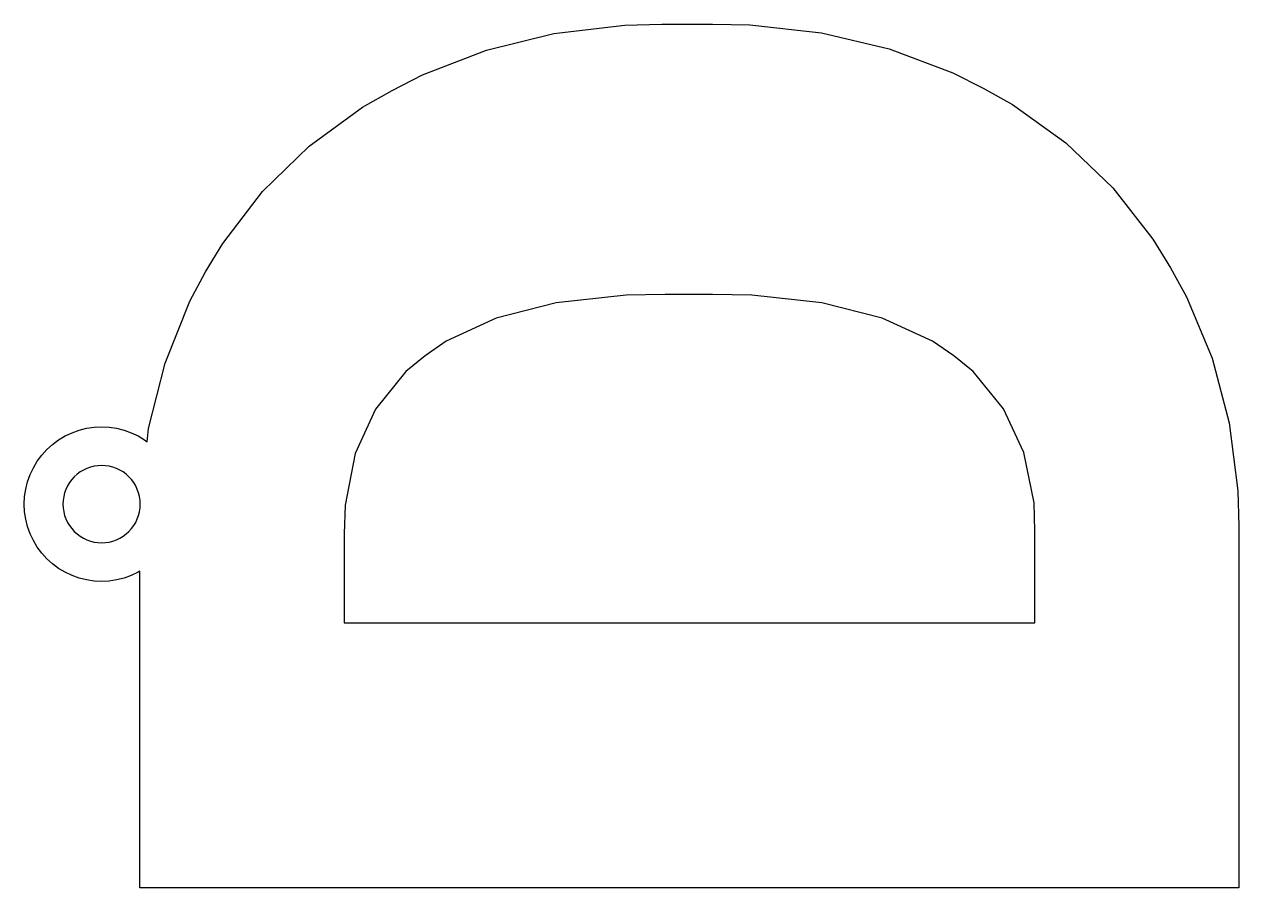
# Model space of a CAD drawing. Header units: millimetres. Extents: x -13.6 to 80.6, y 13.6 to 80.6.
import ezdxf

# ---------------------------------------------------------------- set-up
doc = ezdxf.new("R2010")
doc.units = ezdxf.units.MM

msp = doc.modelspace()

# ---------------------------------------------------------------- linework, layer by layer
at = {"color": 0}
for points in [[(-3.968, 49.264), (-2.687, 54.347), (-0.768, 59.147), (0.458, 61.428), (1.785, 63.641), (4.878, 67.657), (8.499, 71.18), (12.646, 74.209), (14.938, 75.518), (17.298, 76.733), (22.252, 78.642), (27.487, 79.925), (33.003, 80.581), (35.878, 80.648), (39.808, 80.648), (42.712, 80.597), (48.266, 79.978), (53.518, 78.74), (58.468, 76.884), (60.818, 75.698), (63.097, 74.415), (67.234, 71.433), (70.866, 67.947), (73.994, 63.956), (75.348, 61.748), (76.603, 59.477), (78.575, 54.718), (79.901, 49.7), (80.579, 44.424), (80.648, 41.678), (80.648, 13.618), (-4.662, 13.618), (-4.662, 38.182), (-4.79, 38.105), (-5.322, 37.853), (-5.876, 37.655), (-6.448, 37.512), (-7.03, 37.426), (-7.618, 37.397), (-8.206, 37.426), (-8.789, 37.512), (-9.36, 37.655), (-9.914, 37.853), (-10.446, 38.105), (-10.951, 38.408), (-11.424, 38.759), (-11.861, 39.154), (-12.256, 39.59), (-12.607, 40.063), (-12.91, 40.568), (-13.161, 41.101), (-13.36, 41.655), (-13.503, 42.226), (-13.589, 42.809), (-13.618, 43.397), (-13.589, 43.985), (-13.503, 44.567), (-13.36, 45.138), (-13.161, 45.693), (-12.91, 46.225), (-12.607, 46.73), (-12.256, 47.203), (-11.861, 47.639), (-11.424, 48.035), (-10.951, 48.385), (-10.446, 48.688), (-9.914, 48.94), (-9.36, 49.138), (-8.789, 49.281), (-8.206, 49.368), (-7.618, 49.397), (-7.03, 49.368), (-6.448, 49.281), (-5.876, 49.138), (-5.322, 48.94), (-4.79, 48.688), (-4.285, 48.385), (-4.09, 48.241), (-3.968, 49.264)], [(11.218, 34.178), (64.828, 34.178), (64.828, 41.328), (64.762, 43.498), (63.975, 47.409), (62.4, 50.807), (60.037, 53.69), (58.528, 54.918), (56.889, 56.057), (52.974, 57.839), (48.294, 59.026), (42.849, 59.619), (39.808, 59.668), (36.118, 59.668), (33.092, 59.619), (27.673, 59.026), (23.015, 57.839), (19.119, 56.057), (17.488, 54.918), (15.986, 53.688), (13.635, 50.774), (12.067, 47.319), (11.283, 43.322), (11.218, 41.098), (11.218, 34.178)], [(-8.203, 46.339), (-8.489, 46.267), (-8.766, 46.168), (-9.032, 46.042), (-9.285, 45.891), (-9.521, 45.716), (-9.739, 45.518), (-9.937, 45.3), (-10.112, 45.063), (-10.264, 44.811), (-10.39, 44.545), (-10.489, 44.267), (-10.56, 43.982), (-10.604, 43.691), (-10.618, 43.397), (-10.604, 43.103), (-10.56, 42.811), (-10.489, 42.526), (-10.39, 42.249), (-10.264, 41.982), (-10.112, 41.73), (-9.937, 41.493), (-9.739, 41.275), (-9.521, 41.078), (-9.285, 40.902), (-9.032, 40.751), (-8.766, 40.625), (-8.489, 40.526), (-8.203, 40.454), (-7.912, 40.411), (-7.618, 40.397), (-7.324, 40.411), (-7.033, 40.454), (-6.747, 40.526), (-6.47, 40.625), (-6.204, 40.751), (-5.951, 40.902), (-5.715, 41.078), (-5.497, 41.275), (-5.299, 41.493), (-5.124, 41.73), (-4.972, 41.982), (-4.846, 42.249), (-4.747, 42.526), (-4.676, 42.811), (-4.633, 43.103), (-4.618, 43.397), (-4.633, 43.691), (-4.676, 43.982), (-4.747, 44.267), (-4.846, 44.545), (-4.972, 44.811), (-5.124, 45.063), (-5.299, 45.3), (-5.497, 45.518), (-5.715, 45.716), (-5.951, 45.891), (-6.204, 46.042), (-6.47, 46.168), (-6.747, 46.267), (-7.033, 46.339), (-7.324, 46.382), (-7.618, 46.397), (-7.912, 46.382), (-8.203, 46.339)]]:
    msp.add_lwpolyline(points, dxfattribs=at)

doc.saveas('drawing.dxf')
